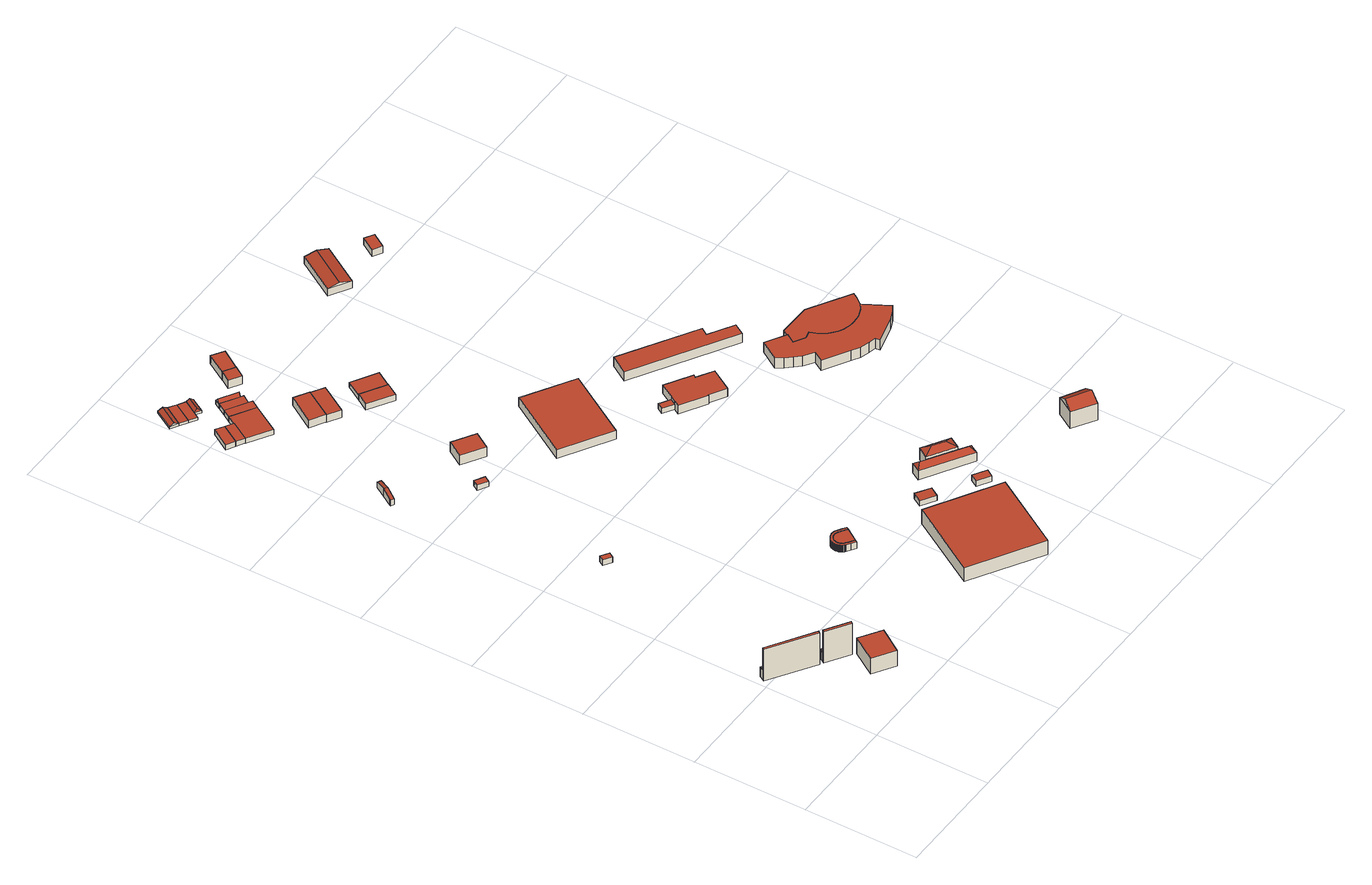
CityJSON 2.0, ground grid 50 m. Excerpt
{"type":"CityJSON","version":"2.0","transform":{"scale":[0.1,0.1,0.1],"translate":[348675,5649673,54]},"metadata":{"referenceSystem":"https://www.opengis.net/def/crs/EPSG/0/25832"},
"CityObjects":{
"building1":{"type":"Building","attributes":{"Gemeindeschluessel":"05315000","Geometrietyp2DReferenz":"3000","function":"51009_1610"},"children":["building1-1","building1-2"]},
"building1-1":{"type":"BuildingPart","attributes":{"roofType":"1000","measuredHeight":4.8},"parents":["building1"],"geometry":[{"type":"Solid","lod":"2","boundaries":[[[[0,1,2,3]],[[4,5,1,0]],[[6,7,5,4]],[[4,0,3,6]],[[1,5,7,2]],[[6,3,2,7]]]],"semantics":{"surfaces":[{"type":"WallSurface"},{"type":"RoofSurface"},{"type":"GroundSurface"},{"type":"ClosureSurface"}],"values":[[0,0,0,1,2,3]]}}]},
"building1-2":{"type":"BuildingPart","attributes":{"roofType":"1000","measuredHeight":16.04},"parents":["building1"],"geometry":[{"type":"MultiSurface","lod":"2","boundaries":[[[8,2,9,10]],[[11,12,7,13]],[[10,9,12,11]],[[13,8,10,11]],[[2,7,12,9]],[[8,13,6,3]],[[7,2,3,6]]],"semantics":{"surfaces":[{"type":"WallSurface"},{"type":"RoofSurface"},{"type":"GroundSurface"},{"type":"ClosureSurface"}],"values":[0,0,0,1,2,0,3]}}]},
"building2":{"type":"Building","attributes":{"Gemeindeschluessel":"05315000","Geometrietyp2DReferenz":"3000","function":"51009_1610"},"children":["building2-1","building2-2"]},
"building2-1":{"type":"BuildingPart","attributes":{"roofType":"2100","measuredHeight":4.98},"parents":["building2"],"geometry":[{"type":"Solid","lod":"2","boundaries":[[[[14,15,16,17]],[[18,19,15,14]],[[20,21,19,18]],[[18,14,17,20]],[[15,19,21,16]],[[20,17,16,21]]]],"semantics":{"surfaces":[{"type":"WallSurface"},{"type":"RoofSurface"},{"type":"GroundSurface"},{"type":"ClosureSurface"}],"values":[[0,0,0,1,2,3]]}}]},
"building2-2":{"type":"BuildingPart","attributes":{"roofType":"1000","measuredHeight":15.88},"parents":["building2"],"geometry":[{"type":"MultiSurface","lod":"2","boundaries":[[[22,16,23,24]],[[25,26,21,27]],[[24,23,26,25]],[[27,22,24,25]],[[16,21,26,23]],[[22,27,20,17]],[[21,16,17,20]]],"semantics":{"surfaces":[{"type":"WallSurface"},{"type":"RoofSurface"},{"type":"GroundSurface"},{"type":"ClosureSurface"}],"values":[0,0,0,1,2,0,3]}}]},
"building3":{"type":"Building","attributes":{"Gemeindeschluessel":"05315000","Geometrietyp2DReferenz":"3000","function":"31001_2000"},"address":[{"country":"Germany","locality":"Köln","thoroughfareNumber":"1435","thoroughfareName":"Venloer Str."}],"children":["building3-1","building3-2"]},
"building3-1":{"type":"BuildingPart","attributes":{"roofType":"1000","measuredHeight":5.32,"storeysAboveGround":1},"parents":["building3"],"geometry":[{"type":"Solid","lod":"2","boundaries":[[[[28,29,30,31]],[[32,33,29,28]],[[31,30,34,35]],[[32,28,31,35]],[[29,33,34,30]],[[32,35,34,33]]]],"semantics":{"surfaces":[{"type":"WallSurface"},{"type":"RoofSurface"},{"type":"GroundSurface"},{"type":"ClosureSurface"}],"values":[[0,0,0,1,2,3]]}}]},
"building3-2":{"type":"BuildingPart","attributes":{"roofType":"1000","measuredHeight":7.94,"storeysAboveGround":1},"address":[{"country":"Germany","locality":"Köln","thoroughfareNumber":"1435","thoroughfareName":"Venloer Str."}],"parents":["building3"],"geometry":[{"type":"MultiSurface","lod":"2","boundaries":[[[36,37,38,39]],[[40,41,37,36]],[[42,43,41,40]],[[36,39,42,40]],[[38,37,41,43]],[[34,33,38,43]],[[42,39,32,35]],[[35,32,33,34]]],"semantics":{"surfaces":[{"type":"WallSurface"},{"type":"RoofSurface"},{"type":"GroundSurface"},{"type":"ClosureSurface"}],"values":[0,0,0,1,2,0,0,3]}}]},
"building4":{"type":"Building","attributes":{"Geometrietyp2DReferenz":"3000","Gemeindeschluessel":"05315000","function":"31001_2523","roofType":"1000","measuredHeight":2.93,"storeysAboveGround":1},"address":[{"country":"Germany","locality":"Köln","thoroughfareNumber":"1435","thoroughfareName":"Venloer Str."}],"geometry":[{"type":"Solid","lod":"2","boundaries":[[[[44,45,46,47]],[[48,49,45,44]],[[50,51,49,48]],[[47,46,51,50]],[[48,44,47,50]],[[45,49,51,46]]]],"semantics":{"surfaces":[{"type":"WallSurface"},{"type":"RoofSurface"},{"type":"GroundSurface"}],"values":[[0,0,0,0,1,2]]}}]},
"building5":{"type":"Building","attributes":{"Geometrietyp2DReferenz":"3000","Gemeindeschluessel":"05315000","function":"51009_1610","roofType":"3100","measuredHeight":4.25},"geometry":[{"type":"Solid","lod":"2","boundaries":[[[[52,53,54,55]],[[56,57,53,52]],[[58,59,57,56]],[[60,61,59,58]],[[62,63,61,60]],[[64,65,63,62]],[[66,67,65,64]],[[55,54,67,66]],[[55,66,64,62,60,52]],[[58,56,52,60]],[[53,57,59,61,63,65,67,54]]]],"semantics":{"surfaces":[{"type":"WallSurface"},{"type":"RoofSurface"},{"type":"GroundSurface"}],"values":[[0,0,0,0,0,0,0,0,1,1,2]]}}]},
"building6":{"type":"Building","attributes":{"Geometrietyp2DReferenz":"3000","Gemeindeschluessel":"05315000","function":"31001_2463","roofType":"9999","measuredHeight":2.51,"storeysAboveGround":1},"address":[{"country":"Germany","locality":"Köln","thoroughfareNumber":"100","thoroughfareName":"Spenrather Weg"}],"geometry":[{"type":"Solid","lod":"2","boundaries":[[[[68,69,70,71]],[[69,72,73,70]],[[68,74,72,69]],[[71,75,74,68]],[[70,73,75,71]],[[72,74,75,73]]]],"semantics":{"surfaces":[{"type":"RoofSurface"},{"type":"WallSurface"},{"type":"GroundSurface"}],"values":[[0,1,1,1,1,2]]}}]},
"building7":{"type":"Building","attributes":{"Geometrietyp2DReferenz":"3000","Gemeindeschluessel":"05315000","function":"31001_2130","roofType":"1000","measuredHeight":2.66,"storeysAboveGround":1},"address":[{"country":"Germany","locality":"Köln","thoroughfareNumber":"9","thoroughfareName":"Spenrather Weg"}],"geometry":[{"type":"Solid","lod":"2","boundaries":[[[[76,77,78,79]],[[80,81,77,76]],[[82,83,81,80]],[[79,78,83,82]],[[80,76,79,82]],[[77,81,83,78]]]],"semantics":{"surfaces":[{"type":"WallSurface"},{"type":"RoofSurface"},{"type":"GroundSurface"}],"values":[[0,0,0,0,1,2]]}}]},
"building8":{"type":"Building","attributes":{"Geometrietyp2DReferenz":"3000","Gemeindeschluessel":"05315000","function":"31001_2463","roofType":"9999","measuredHeight":2.49,"storeysAboveGround":1},"address":[{"country":"Germany","locality":"Köln","thoroughfareNumber":"100","thoroughfareName":"Spenrather Weg"}],"geometry":[{"type":"Solid","lod":"2","boundaries":[[[[84,85,86,69,68]],[[86,87,88,69]],[[85,89,87,86]],[[84,90,89,85]],[[68,91,90,84]],[[69,88,91,68]],[[87,89,90,91,88]]]],"semantics":{"surfaces":[{"type":"RoofSurface"},{"type":"WallSurface"},{"type":"GroundSurface"}],"values":[[0,1,1,1,1,1,2]]}}]},
"building9":{"type":"Building","attributes":{"Geometrietyp2DReferenz":"3000","Gemeindeschluessel":"05315000","function":"31001_2463","roofType":"3100","measuredHeight":2.22,"storeysAboveGround":1},"address":[{"country":"Germany","locality":"Köln","thoroughfareNumber":"100","thoroughfareName":"Spenrather Weg"}],"geometry":[{"type":"Solid","lod":"2","boundaries":[[[[92,93,94,95]],[[96,97,93,92]],[[98,99,97,96]],[[95,94,99,98]],[[92,100,96]],[[98,101,95]],[[95,101,100,92]],[[96,100,101,98]],[[93,97,99,94]]]],"semantics":{"surfaces":[{"type":"WallSurface"},{"type":"RoofSurface"},{"type":"GroundSurface"}],"values":[[0,0,0,0,0,0,1,1,2]]}}]},
"building10":{"type":"Building","attributes":{"Geometrietyp2DReferenz":"3000","Gemeindeschluessel":"05315000","function":"31001_2463","roofType":"9999","measuredHeight":1.11,"storeysAboveGround":1},"address":[{"country":"Germany","locality":"Köln","thoroughfareNumber":"100","thoroughfareName":"Spenrather Weg"}],"geometry":[{"type":"Solid","lod":"2","boundaries":[[[[102,103,95,92]],[[103,104,94,95]],[[102,105,104,103]],[[92,93,105,102]],[[95,94,93,92]],[[104,105,93,94]]]],"semantics":{"surfaces":[{"type":"RoofSurface"},{"type":"WallSurface"},{"type":"GroundSurface"}],"values":[[0,1,1,1,1,2]]}}]},
"building11":{"type":"Building","attributes":{"Geometrietyp2DReferenz":"3000","Gemeindeschluessel":"05315000","function":"51009_1610","roofType":"1000","measuredHeight":3.4},"geometry":[{"type":"Solid","lod":"2","boundaries":[[[[106,107,108,109]],[[110,111,107,106]],[[112,113,111,110]],[[114,115,113,112]],[[116,117,115,114]],[[118,119,117,116]],[[120,121,119,118]],[[122,123,121,120]],[[124,125,123,122]],[[126,127,125,124]],[[128,129,127,126]],[[130,131,129,128]],[[132,133,131,130]],[[134,135,133,132]],[[136,137,135,134]],[[138,139,137,136]],[[140,141,139,138]],[[142,143,141,140]],[[144,145,143,142]],[[146,147,145,144]],[[148,149,147,146]],[[150,151,149,148]],[[152,153,151,150]],[[154,155,153,152]],[[156,157,155,154]],[[158,159,157,156]],[[160,161,159,158]],[[162,163,161,160]],[[164,165,163,162]],[[166,167,165,164]],[[168,169,167,166]],[[170,171,169,168]],[[172,173,171,170]],[[174,175,173,172]],[[176,177,175,174]],[[178,179,177,176]],[[180,181,179,178]],[[182,183,181,180]],[[184,185,183,182]],[[186,187,185,184]],[[188,189,187,186]],[[190,191,189,188]],[[192,193,191,190]],[[194,195,193,192]],[[196,197,195,194]],[[198,199,197,196]],[[200,201,199,198]],[[202,203,201,200]],[[204,205,203,202]],[[206,207,205,204]],[[208,209,207,206]],[[210,211,209,208]],[[212,213,211,210]],[[214,215,213,212]],[[216,217,215,214]],[[218,219,217,216]],[[220,221,219,218]],[[222,223,221,220]],[[224,225,223,222]],[[226,227,225,224]],[[228,229,227,226]],[[230,231,229,228]],[[232,233,231,230]],[[234,235,233,232]],[[236,237,235,234]],[[238,239,237,236]],[[240,241,239,238]],[[242,243,241,240]],[[244,245,243,242]],[[246,247,245,244]],[[248,249,247,246]],[[250,251,249,248]],[[252,253,251,250]],[[254,255,253,252]],[[256,257,255,254]],[[258,259,257,256]],[[260,261,259,258]],[[262,263,261,260]],[[264,265,263,262]],[[266,267,265,264]],[[268,269,267,266]],[[270,271,269,268]],[[272,273,271,270]],[[274,275,273,272]],[[109,108,275,274]],[[272,270,268,266,264,262,260,258,256,254,252,250,248,246,244,242,240,238,236,234,232,230,228,226,224,222,220,218,216,214,212,210,208,206,204,202,200,198,196,194,192,190,188,186,184,182,180,178,176,174,172,170,168,166,164,162,160,158,156,154,152,150,148,146,144,142,140,138,136,134,132,130,128,126,124,122,120,118,116,114,112,110,106,109,274]],[[107,111,113,115,117,119,121,123,125,127,129,131,133,135,137,139,141,143,145,147,149,151,153,155,157,159,161,163,165,167,169,171,173,175,177,179,181,183,185,187,189,191,193,195,197,199,201,203,205,207,209,211,213,215,217,219,221,223,225,227,229,231,233,235,237,239,241,243,245,247,249,251,253,255,257,259,261,263,265,267,269,271,273,275,108]]]],"semantics":{"surfaces":[{"type":"WallSurface"},{"type":"RoofSurface"},{"type":"GroundSurface"}],"values":[[0,0,0,0,0,0,0,0,0,0,0,0,0,0,0,0,0,0,0,0,0,0,0,0,0,0,0,0,0,0,0,0,0,0,0,0,0,0,0,0,0,0,0,0,0,0,0,0,0,0,0,0,0,0,0,0,0,0,0,0,0,0,0,0,0,0,0,0,0,0,0,0,0,0,0,0,0,0,0,0,0,0,0,0,0,1,2]]}}]},
"building12":{"type":"Building","attributes":{"Geometrietyp2DReferenz":"3000","Gemeindeschluessel":"05315000","function":"31001_2000","roofType":"1000","measuredHeight":3.32,"storeysAboveGround":1},"address":[{"country":"Germany","locality":"Köln","thoroughfareNumber":"1435","thoroughfareName":"Venloer Str."}],"geometry":[{"type":"Solid","lod":"2","boundaries":[[[[276,209,213,277]],[[278,205,209,276]],[[279,201,205,278]],[[280,197,201,279]],[[281,193,197,280]],[[282,189,193,281]],[[283,185,189,282]],[[284,181,185,283]],[[285,177,181,284]],[[286,173,177,285]],[[287,169,173,286]],[[288,167,169,287]],[[289,165,167,288]],[[290,163,165,289]],[[291,247,163,290]],[[292,245,247,291]],[[293,243,245,292]],[[294,241,243,293]],[[295,237,241,294]],[[296,233,237,295]],[[297,229,233,296]],[[298,225,229,297]],[[299,221,225,298]],[[300,217,221,299]],[[277,213,217,300]],[[299,298,297,296,295,294,293,292,291,290,289,288,287,286,285,284,283,282,281,280,279,278,276,277,300]],[[209,205,201,197,193,189,185,181,177,173,169,167,165,163,247,245,243,241,237,233,229,225,221,217,213]]]],"semantics":{"surfaces":[{"type":"WallSurface"},{"type":"RoofSurface"},{"type":"GroundSurface"}],"values":[[0,0,0,0,0,0,0,0,0,0,0,0,0,0,0,0,0,0,0,0,0,0,0,0,0,1,2]]}}]},
"building13":{"type":"Building","attributes":{"Geometrietyp2DReferenz":"3000","Gemeindeschluessel":"05315000","function":"31001_2463","roofType":"9999","measuredHeight":2.5,"storeysAboveGround":1},"address":[{"country":"Germany","locality":"Köln","thoroughfareNumber":"100","thoroughfareName":"Spenrather Weg"}],"geometry":[{"type":"Solid","lod":"2","boundaries":[[[[301,302,303,304,305,306]],[[304,307,308,305]],[[303,309,307,304]],[[302,310,309,303]],[[301,311,310,302]],[[306,312,311,301]],[[305,308,312,306]],[[307,309,310,311,312,308]]]],"semantics":{"surfaces":[{"type":"RoofSurface"},{"type":"WallSurface"},{"type":"GroundSurface"}],"values":[[0,1,1,1,1,1,1,2]]}}]},
"building14":{"type":"Building","attributes":{"Geometrietyp2DReferenz":"3000","Gemeindeschluessel":"05315000","function":"31001_2463","roofType":"1000","measuredHeight":1.14,"storeysAboveGround":1},"address":[{"country":"Germany","locality":"Köln","thoroughfareNumber":"100","thoroughfareName":"Spenrather Weg"}],"geometry":[{"type":"Solid","lod":"2","boundaries":[[[[313,314,315,103]],[[316,317,314,313]],[[318,319,317,316]],[[102,320,319,318]],[[103,315,320,102]],[[318,316,313,103,102]],[[314,317,319,320,315]]]],"semantics":{"surfaces":[{"type":"WallSurface"},{"type":"RoofSurface"},{"type":"GroundSurface"}],"values":[[0,0,0,0,0,1,2]]}}]},
"building15":{"type":"Building","attributes":{"Geometrietyp2DReferenz":"3000","Gemeindeschluessel":"05315000","function":"31001_2463","roofType":"5000","measuredHeight":2.25,"storeysAboveGround":1},"address":[{"country":"Germany","locality":"Köln","thoroughfareNumber":"100","thoroughfareName":"Spenrather Weg"}],"geometry":[{"type":"Solid","lod":"2","boundaries":[[[[321,322,323,324]],[[316,317,322,321]],[[313,314,317,316]],[[324,323,314,313]],[[321,325,316]],[[313,326,324]],[[324,326,325,321]],[[316,325,326,313]],[[322,317,314,323]]]],"semantics":{"surfaces":[{"type":"WallSurface"},{"type":"RoofSurface"},{"type":"GroundSurface"}],"values":[[0,0,0,0,1,0,1,1,2]]}}]},
"building16":{"type":"Building","attributes":{"Geometrietyp2DReferenz":"3000","Gemeindeschluessel":"05315000","function":"31001_2463","roofType":"9999","measuredHeight":2.5,"storeysAboveGround":1},"address":[{"country":"Germany","locality":"Köln","thoroughfareNumber":"100","thoroughfareName":"Spenrather Weg"}],"geometry":[{"type":"Solid","lod":"2","boundaries":[[[[302,327,328,329,303]],[[328,330,331,329]],[[327,332,330,328]],[[302,310,332,327]],[[303,309,310,302]],[[329,331,309,303]],[[330,332,310,309,331]]]],"semantics":{"surfaces":[{"type":"RoofSurface"},{"type":"WallSurface"},{"type":"GroundSurface"}],"values":[[0,1,1,1,1,1,2]]}}]},
"building17":{"type":"Building","attributes":{"Geometrietyp2DReferenz":"3000","Gemeindeschluessel":"05315000","function":"51009_1610","roofType":"1000","measuredHeight":4.83},"geometry":[{"type":"Solid","lod":"2","boundaries":[[[[333,334,335,336]],[[337,338,334,333]],[[339,340,338,337]],[[336,335,340,339]],[[337,333,336,339]],[[334,338,340,335]]]],"semantics":{"surfaces":[{"type":"WallSurface"},{"type":"RoofSurface"},{"type":"GroundSurface"}],"values":[[0,0,0,0,1,2]]}}]},
"building18":{"type":"Building","attributes":{"Geometrietyp2DReferenz":"3000","Gemeindeschluessel":"05315000","function":"31001_2463","roofType":"9999","measuredHeight":2.5,"storeysAboveGround":1},"address":[{"country":"Germany","locality":"Köln","thoroughfareNumber":"100","thoroughfareName":"Spenrather Weg"}],"geometry":[{"type":"Solid","lod":"2","boundaries":[[[[328,341,342,343,329]],[[342,344,345,343]],[[341,346,344,342]],[[328,330,346,341]],[[329,331,330,328]],[[343,345,331,329]],[[344,346,330,331,345]]]],"semantics":{"surfaces":[{"type":"RoofSurface"},{"type":"WallSurface"},{"type":"GroundSurface"}],"values":[[0,1,1,1,1,1,2]]}}]},
"building19":{"type":"Building","attributes":{"Geometrietyp2DReferenz":"3000","Gemeindeschluessel":"05315000","function":"31001_2463","roofType":"3100","measuredHeight":3.72,"storeysAboveGround":1},"address":[{"country":"Germany","locality":"Köln","thoroughfareNumber":"100","thoroughfareName":"Spenrather Weg"}],"geometry":[{"type":"Solid","lod":"2","boundaries":[[[[347,348,349,350]],[[351,344,348,347]],[[352,345,344,351]],[[350,349,345,352]],[[347,353,351]],[[352,354,350]],[[350,354,353,347]],[[351,353,354,352]],[[348,344,345,349]]]],"semantics":{"surfaces":[{"type":"WallSurface"},{"type":"RoofSurface"},{"type":"GroundSurface"}],"values":[[0,0,0,0,0,0,1,1,2]]}}]},
"building20":{"type":"Building","attributes":{"Geometrietyp2DReferenz":"3000","Gemeindeschluessel":"05315000","function":"31001_2120","roofType":"1000","measuredHeight":3.82,"storeysAboveGround":1},"address":[{"country":"Germany","locality":"Köln","thoroughfareNumber":"12","thoroughfareName":"Spenrather Weg"}],"geometry":[{"type":"Solid","lod":"2","boundaries":[[[[355,356,357,358]],[[359,360,356,355]],[[361,362,360,359]],[[358,357,362,361]],[[359,355,358,361]],[[356,360,362,357]]]],"semantics":{"surfaces":[{"type":"WallSurface"},{"type":"RoofSurface"},{"type":"GroundSurface"}],"values":[[0,0,0,0,1,2]]}}]},
"building21":{"type":"Building","attributes":{"Geometrietyp2DReferenz":"3000","Gemeindeschluessel":"05315000","function":"31001_2143","roofType":"1000","measuredHeight":7.1,"storeysAboveGround":1},"address":[{"country":"Germany","locality":"Köln","thoroughfareNumber":"1307","thoroughfareName":"Venloer Str."}],"geometry":[{"type":"Solid","lod":"2","boundaries":[[[[363,364,365,366]],[[367,368,364,363]],[[369,370,368,367]],[[366,365,370,369]],[[367,363,366,369]],[[364,368,370,365]]]],"semantics":{"surfaces":[{"type":"WallSurface"},{"type":"RoofSurface"},{"type":"GroundSurface"}],"values":[[0,0,0,0,1,2]]}}]},
"building22":{"type":"Building","attributes":{"Geometrietyp2DReferenz":"3000","Gemeindeschluessel":"05315000","function":"51009_1610","roofType":"1000","measuredHeight":3.72},"geometry":[{"type":"Solid","lod":"2","boundaries":[[[[371,372,373,374]],[[375,376,372,371]],[[377,378,376,375]],[[374,373,378,377]],[[375,371,374,377]],[[372,376,378,373]]]],"semantics":{"surfaces":[{"type":"WallSurface"},{"type":"RoofSurface"},{"type":"GroundSurface"}],"values":[[0,0,0,0,1,2]]}}]},
"building23":{"type":"Building","attributes":{"Geometrietyp2DReferenz":"3000","Gemeindeschluessel":"05315000","function":"51009_1611","roofType":"1000","measuredHeight":4.11},"geometry":[{"type":"Solid","lod":"2","boundaries":[[[[379,380,381,382]],[[383,384,380,379]],[[385,386,384,383]],[[382,381,386,385]],[[383,379,382,385]],[[380,384,386,381]]]],"semantics":{"surfaces":[{"type":"WallSurface"},{"type":"RoofSurface"},{"type":"GroundSurface"}],"values":[[0,0,0,0,1,2]]}}]},
"building24":{"type":"Building","attributes":{"Geometrietyp2DReferenz":"3000","Gemeindeschluessel":"05315000","function":"31001_2010","roofType":"1000","measuredHeight":2.98,"storeysAboveGround":1},"address":[{"country":"Germany","locality":"Köln","thoroughfareNumber":"14","thoroughfareName":"Spenrather Weg"}],"geometry":[{"type":"Solid","lod":"2","boundaries":[[[[387,388,389,390]],[[391,392,388,387]],[[393,394,392,391]],[[390,389,394,393]],[[391,387,390,393]],[[388,392,394,389]]]],"semantics":{"surfaces":[{"type":"WallSurface"},{"type":"RoofSurface"},{"type":"GroundSurface"}],"values":[[0,0,0,0,1,2]]}}]},
"building25":{"type":"Building","attributes":{"Geometrietyp2DReferenz":"3000","Gemeindeschluessel":"05315000","function":"31001_2120","roofType":"1000","measuredHeight":4.15,"storeysAboveGround":1},"address":[{"country":"Germany","locality":"Köln","thoroughfareNumber":"96","thoroughfareName":"Spenrather Weg"}],"geometry":[{"type":"Solid","lod":"2","boundaries":[[[[395,396,397,398]],[[399,400,396,395]],[[401,402,400,399]],[[398,397,402,401]],[[399,395,398,401]],[[396,400,402,397]]]],"semantics":{"surfaces":[{"type":"WallSurface"},{"type":"RoofSurface"},{"type":"GroundSurface"}],"values":[[0,0,0,0,1,2]]}}]},
"building26":{"type":"Building","attributes":{"Geometrietyp2DReferenz":"3000","Gemeindeschluessel":"05315000","function":"31001_2463","roofType":"1000","measuredHeight":2.63,"storeysAboveGround":1},"address":[{"country":"Germany","locality":"Köln","thoroughfareNumber":"1307","thoroughfareName":"Venloer Str."}],"geometry":[{"type":"Solid","lod":"2","boundaries":[[[[403,404,405,406]],[[407,408,404,403]],[[409,410,408,407]],[[406,405,410,409]],[[407,403,406,409]],[[404,408,410,405]]]],"semantics":{"surfaces":[{"type":"WallSurface"},{"type":"RoofSurface"},{"type":"GroundSurface"}],"values":[[0,0,0,0,1,2]]}}]},
"building27":{"type":"Building","attributes":{"Geometrietyp2DReferenz":"3000","Gemeindeschluessel":"05315000","function":"51009_1610","roofType":"1000","measuredHeight":2.47},"geometry":[{"type":"Solid","lod":"2","boundaries":[[[[411,412,413,414]],[[415,416,412,411]],[[417,418,416,415]],[[414,413,418,417]],[[415,411,414,417]],[[412,416,418,413]]]],"semantics":{"surfaces":[{"type":"WallSurface"},{"type":"RoofSurface"},{"type":"GroundSurface"}],"values":[[0,0,0,0,1,2]]}}]},
"building28":{"type":"Building","attributes":{"Geometrietyp2DReferenz":"3000","Gemeindeschluessel":"05315000","function":"31001_2094","roofType":"1000","measuredHeight":4.26,"storeysAboveGround":1},"address":[{"country":"Germany","locality":"Köln","thoroughfareNumber":"7","thoroughfareName":"Spenrather Weg"}],"geometry":[{"type":"Solid","lod":"2","boundaries":[[[[419,420,421,422]],[[423,424,420,419]],[[425,426,424,423]],[[422,421,426,425]],[[423,419,422,425]],[[420,424,426,421]]]],"semantics":{"surfaces":[{"type":"WallSurface"},{"type":"RoofSurface"},{"type":"GroundSurface"}],"values":[[0,0,0,0,1,2]]}}]},
"building29":{"type":"Building","attributes":{"Geometrietyp2DReferenz":"3000","Gemeindeschluessel":"05315000","function":"31001_2463","roofType":"1000","measuredHeight":2.85,"storeysAboveGround":1},"address":[{"country":"Germany","locality":"Köln","thoroughfareNumber":"1307","thoroughfareName":"Venloer Str."}],"geometry":[{"type":"Solid","lod":"2","boundaries":[[[[427,428,429,430]],[[431,432,428,427]],[[433,434,432,431]],[[430,429,434,433]],[[431,427,430,433]],[[428,432,434,429]]]],"semantics":{"surfaces":[{"type":"WallSurface"},{"type":"RoofSurface"},{"type":"GroundSurface"}],"values":[[0,0,0,0,1,2]]}}]},
"building30":{"type":"Building","attributes":{"Gemeindeschluessel":"05315000","Geometrietyp2DReferenz":"3000","function":"31001_1120"},"address":[{"country":"Germany","locality":"Köln","thoroughfareNumber":"1307","thoroughfareName":"Venloer Str."}],"children":["building30-1","building30-2"]},
"building30-1":{"type":"BuildingPart","attributes":{"roofType":"3200","measuredHeight":6.49,"storeysAboveGround":1},"parents":["building30"],"geometry":[{"type":"Solid","lod":"2","boundaries":[[[[435,436,437,438]],[[439,440,436,435]],[[441,440,439]],[[442,443,444,445]],[[446,447,443,442]],[[438,437,447,446]],[[448,442,445,449,441,439,435,450]],[[435,438,450]],[[450,438,446,448]],[[446,442,448]],[[436,440,451,444,443,447,437]],[[441,449,451,440]],[[449,445,444,451]]]],"semantics":{"surfaces":[{"type":"WallSurface"},{"type":"RoofSurface"},{"type":"GroundSurface"},{"type":"ClosureSurface"}],"values":[[0,0,0,0,0,0,1,1,1,1,2,3,3]]}}]},
"building30-2":{"type":"BuildingPart","attributes":{"roofType":"3200","measuredHeight":7.85,"storeysAboveGround":1},"parents":["building30"],"geometry":[{"type":"MultiSurface","lod":"2","boundaries":[[[452,453,440,454]],[[455,456,453,452]],[[457,444,456,455]],[[458,455,452,459]],[[452,454,459]],[[459,454,460,458]],[[460,457,455,458]],[[453,456,444,451,440]],[[457,460,449,445]],[[451,444,445,449]],[[460,454,441,449]],[[440,451,449,441]]],"semantics":{"surfaces":[{"type":"WallSurface"},{"type":"RoofSurface"},{"type":"GroundSurface"},{"type":"ClosureSurface"}],"values":[0,0,0,1,1,1,1,2,0,3,0,3]}}]},
"building31":{"type":"Building","attributes":{"Gemeindeschluessel":"05315000","Geometrietyp2DReferenz":"3000","function":"31001_2080"},"address":[{"country":"Germany","locality":"Köln","thoroughfareNumber":"5","thoroughfareName":"Spenrather Weg"}],"children":["building31-1","building31-2"]},
"building31-1":{"type":"BuildingPart","attributes":{"roofType":"1000","measuredHeight":4.22,"storeysAboveGround":1},"parents":["building31"],"geometry":[{"type":"MultiSurface","lod":"2","boundaries":[[[461,462,463,464]],[[465,466,462,461]],[[467,468,466,465]],[[469,470,471,472]],[[473,474,470,469]],[[475,476,474,473]],[[477,478,476,475]],[[479,480,478,477]],[[464,463,480,479]],[[477,475,473,469,472,467,465,461,464,479]],[[462,466,468,471,470,474,476,478,480,463]],[[467,472,481,482]],[[482,481,471,468]]],"semantics":{"surfaces":[{"type":"WallSurface"},{"type":"RoofSurface"},{"type":"GroundSurface"},{"type":"ClosureSurface"}],"values":[0,0,0,0,0,0,0,0,0,1,2,0,3]}}]},
"building31-2":{"type":"BuildingPart","attributes":{"roofType":"1000","measuredHeight":2.43,"storeysAboveGround":1},"address":[{"country":"Germany","locality":"Köln","thoroughfareNumber":"5","thoroughfareName":"Spenrather Weg"}],"parents":["building31"],"geometry":[{"type":"Solid","lod":"2","boundaries":[[[[481,471,483,484]],[[485,486,468,482]],[[484,483,486,485]],[[482,481,484,485]],[[471,468,486,483]],[[481,482,468,471]]]],"semantics":{"surfaces":[{"type":"WallSurface"},{"type":"RoofSurface"},{"type":"GroundSurface"},{"type":"ClosureSurface"}],"values":[[0,0,0,1,2,3]]}}]},
"building32":{"type":"Building","attributes":{"Geometrietyp2DReferenz":"3000","Gemeindeschluessel":"05315000","function":"31001_2100","roofType":"1000","measuredHeight":4.59,"storeysAboveGround":1},"address":[{"country":"Germany","locality":"Köln","thoroughfareNumber":"3","thoroughfareName":"Spenrather Weg"}],"geometry":[{"type":"Solid","lod":"2","boundaries":[[[[487,488,489,490]],[[491,492,488,487]],[[493,494,492,491]],[[495,496,494,493]],[[497,498,496,495]],[[490,489,498,497]],[[495,493,491,487,490,497]],[[488,492,494,496,498,489]]]],"semantics":{"surfaces":[{"type":"WallSurface"},{"type":"RoofSurface"},{"type":"GroundSurface"}],"values":[[0,0,0,0,0,0,1,2]]}}]},
"building33":{"type":"Building","attributes":{"Geometrietyp2DReferenz":"3000","Gemeindeschluessel":"05315000","function":"31001_2463","roofType":"3100","measuredHeight":4.83,"storeysAboveGround":1},"geometry":[{"type":"Solid","lod":"2","boundaries":[[[[499,500,501,502]],[[503,504,500,499]],[[505,506,504,503]],[[502,501,506,505]],[[499,507,503]],[[505,508,502]],[[502,508,507,499]],[[503,507,508,505]],[[500,504,506,501]]]],"semantics":{"surfaces":[{"type":"WallSurface"},{"type":"RoofSurface"},{"type":"GroundSurface"}],"values":[[0,0,0,0,0,0,1,1,2]]}}]},
"building34":{"type":"Building","attributes":{"Geometrietyp2DReferenz":"3000","Gemeindeschluessel":"05315000","function":"31001_1010","roofType":"3100","measuredHeight":11.57,"storeysAboveGround":2},"address":[{"country":"Germany","locality":"Köln","thoroughfareNumber":"1305a","thoroughfareName":"Venloer Str."}],"geometry":[{"type":"Solid","lod":"2","boundaries":[[[[509,510,511,512]],[[513,514,510,509]],[[515,516,514,513]],[[512,511,516,515]],[[509,517,513]],[[515,518,512]],[[512,518,517,509]],[[513,517,518,515]],[[510,514,516,511]]]],"semantics":{"surfaces":[{"type":"WallSurface"},{"type":"RoofSurface"},{"type":"GroundSurface"}],"values":[[0,0,0,0,0,0,1,1,2]]}}]},
"building35":{"type":"Building","attributes":{"Geometrietyp2DReferenz":"3000","Gemeindeschluessel":"05315000","function":"51009_1610","roofType":"1000","measuredHeight":5.06},"geometry":[{"type":"Solid","lod":"2","boundaries":[[[[519,520,521,522]],[[523,524,520,519]],[[525,526,524,523]],[[527,528,526,525]],[[529,530,528,527]],[[531,532,530,529]],[[533,534,532,531]],[[535,536,534,533]],[[537,538,536,535]],[[539,540,538,537]],[[541,542,540,539]],[[543,544,542,541]],[[545,546,544,543]],[[547,548,546,545]],[[549,550,548,547]],[[551,552,550,549]],[[553,554,552,551]],[[555,556,554,553]],[[557,558,556,555]],[[559,560,558,557]],[[561,562,560,559]],[[563,564,562,561]],[[565,566,564,563]],[[567,568,566,565]],[[569,570,568,567]],[[571,572,570,569]],[[573,574,572,571]],[[522,521,574,573]],[[571,569,567,565,563,561,559,557,555,553,551,549,547,545,543,541,539,537,535,533,531,529,527,525,523,519,522,573]],[[520,524,526,528,530,532,534,536,538,540,542,544,546,548,550,552,554,556,558,560,562,564,566,568,570,572,574,521]]]],"semantics":{"surfaces":[{"type":"WallSurface"},{"type":"RoofSurface"},{"type":"GroundSurface"}],"values":[[0,0,0,0,0,0,0,0,0,0,0,0,0,0,0,0,0,0,0,0,0,0,0,0,0,0,0,0,1,2]]}}]},
"building36":{"type":"Building","attributes":{"Geometrietyp2DReferenz":"3000","Gemeindeschluessel":"05315000","function":"31001_2463","roofType":"1000","measuredHeight":3.36,"storeysAboveGround":1},"geometry":[{"type":"Solid","lod":"2","boundaries":[[[[575,576,577,578]],[[579,580,576,575]],[[581,582,580,579]],[[578,577,582,581]],[[579,575,578,581]],[[576,580,582,577]]]],"semantics":{"surfaces":[{"type":"WallSurface"},{"type":"RoofSurface"},{"type":"GroundSurface"}],"values":[[0,0,0,0,1,2]]}}]},
"building37":{"type":"Building","attributes":{"Geometrietyp2DReferenz":"3000","Gemeindeschluessel":"05315000","function":"31001_2130","roofType":"1000","measuredHeight":3.98,"storeysAboveGround":1},"address":[{"country":"Germany","locality":"Köln","thoroughfareNumber":"1","thoroughfareName":"Spenrather Weg"}],"geometry":[{"type":"Solid","lod":"2","boundaries":[[[[583,584,585,586]],[[587,588,584,583]],[[589,590,588,587]],[[591,592,590,589]],[[593,594,592,591]],[[595,596,594,593]],[[597,598,596,595]],[[599,600,598,597]],[[601,602,600,599]],[[603,604,602,601]],[[605,606,604,603]],[[607,608,606,605]],[[609,610,608,607]],[[611,612,610,609]],[[613,614,612,611]],[[615,616,614,613]],[[617,618,616,615]],[[586,585,618,617]],[[615,613,611,609,607,605,603,601,599,597,595,593,591,589,587,583,586,617]],[[584,588,590,592,594,596,598,600,602,604,606,608,610,612,614,616,618,585]]]],"semantics":{"surfaces":[{"type":"WallSurface"},{"type":"RoofSurface"},{"type":"GroundSurface"}],"values":[[0,0,0,0,0,0,0,0,0,0,0,0,0,0,0,0,0,0,1,2]]}}]}
},
"vertices":[
[37,546,60],[37,546,12],[28,531,12],[28,531,60],[232,418,60],[232,418,12],[222,403,60],[222,403,12],
[28,531,173],[22,522,12],[22,522,173],[216,394,173],[216,394,12],[222,403,173],
[246,408,62],[246,408,13],[236,394,13],[236,394,58],[344,344,62],[344,344,13],[335,329,58],[335,329,13],
[236,394,172],[230,385,13],[230,385,172],[329,320,172],[329,320,13],[335,329,172],
[436,249,67],[436,249,14],[344,310,14],[344,310,67],[434,247,67],[434,247,14],[342,308,14],[342,308,67],
[365,142,93],[365,142,13],[434,247,13],[434,247,93],[274,203,93],[274,203,13],[342,308,93],[342,308,13],
[290,1387,40],[290,1387,11],[255,1409,11],[255,1409,40],[277,1366,40],[277,1366,11],[241,1388,40],[241,1388,11],
[116,2292,58],[116,2292,16],[89,2248,16],[89,2248,47],[145,2341,45],[145,2341,16],[160,2332,45],[160,2332,16],[130,2283,58],[130,2283,16],[100,2235,45],[100,2235,16],[87,2243,45],[87,2243,16],[90,2248,47],[90,2248,16],
[55,2920,37],[104,3001,37],[69,3023,37],[20,2941,37],[104,3001,11],[69,3023,11],[55,2920,11],[20,2941,11],
[401,2018,36],[401,2018,9],[360,2043,9],[360,2043,36],[385,1993,36],[385,1993,9],[344,2017,36],[344,2017,9],
[90,2899,37],[139,2980,37],[138,2981,37],[138,2981,12],[104,3001,12],[139,2980,12],[90,2899,12],[55,2920,12],
[38,3164,22],[38,3164,11],[90,3249,11],[90,3249,22],[4,3184,22],[4,3184,11],[56,3270,22],[56,3270,11],[21,3174,33],[73,3259,33],
[71,3143,22],[123,3228,22],[123,3228,11],[71,3143,11],
[790,698,44],[790,698,10],[789,694,10],[789,694,44],[791,702,44],[791,702,10],[792,705,44],[792,705,10],[793,709,44],[793,709,10],[794,713,44],[794,713,10],[796,716,44],[796,716,10],[798,719,44],[798,719,10],[801,722,44],[801,722,10],[804,725,44],[804,725,10],[806,727,44],[806,727,10],[810,729,44],[810,729,10],[813,731,44],[813,731,10],[816,733,44],[816,733,10],[820,734,44],[820,734,10],[824,735,44],[824,735,10],[827,736,44],[827,736,10],[831,737,44],[831,737,10],[835,737,44],[835,737,10],[839,736,44],[839,736,10],[843,736,44],[843,736,10],[846,735,44],[846,735,10],[850,734,44],[850,734,10],[853,732,44],[853,732,10],[857,731,44],[857,731,10],[860,728,44],[860,728,10],[877,718,44],[877,718,10],[893,707,44],[893,707,10],[887,698,44],[887,698,10],[862,715,44],[862,715,10],[862,714,44],[862,714,10],[853,719,44],[853,719,10],[851,721,44],[851,721,10],[848,722,44],[848,722,10],[845,723,44],[845,723,10],[843,724,44],[843,724,10],[840,725,44],[840,725,10],[837,725,44],[837,725,10],[834,725,44],[834,725,10],[831,725,44],[831,725,10],[828,725,44],[828,725,10],[825,724,44],[825,724,10],[822,723,44],[822,723,10],[820,722,44],[820,722,10],[817,720,44],[817,720,10],[815,719,44],[815,719,10],[812,717,44],[812,717,10],[810,715,44],[810,715,10],[808,713,44],[808,713,10],[807,710,44],[807,710,10],[805,708,44],[805,708,10],[804,705,44],[804,705,10],[803,702,44],[803,702,10],[802,699,44],[802,699,10],[802,696,44],[802,696,10],[801,694,44],[801,694,10],[801,691,44],[801,691,10],[802,688,44],[802,688,10],[802,685,44],[802,685,10],[803,682,44],[803,682,10],[804,679,44],[804,679,10],[805,677,44],[805,677,10],[807,674,44],[807,674,10],[808,672,44],[808,672,10],[810,669,44],[810,669,10],[812,667,44],[812,667,10],[815,666,44],[815,666,10],[817,664,44],[817,664,10],[826,658,44],[826,658,10],[825,657,44],[825,657,10],[850,641,44],[850,641,10],[844,632,44],[844,632,10],[826,644,44],[826,644,10],[809,655,44],[809,655,10],[806,657,44],[806,657,10],[803,660,44],[803,660,10],[800,663,44],[800,663,10],[798,666,44],[798,666,10],[796,669,44],[796,669,10],[794,672,44],[794,672,10],[793,676,44],[793,676,10],[791,679,44],[791,679,10],[790,683,44],[790,683,10],[790,687,44],[790,687,10],[789,691,44],[789,691,10],
[804,705,43],[802,699,43],[807,710,43],[810,715,43],[815,719,43],[820,722,43],[825,724,43],[831,725,43],[837,725,43],[843,724,43],[848,722,43],[853,719,43],[862,714,43],[862,715,43],[887,698,43],[850,641,43],[825,657,43],[826,658,43],[817,664,43],[812,667,43],[808,672,43],[805,677,43],[803,682,43],[802,688,43],[801,694,43],
[191,2836,35],[263,2956,35],[161,3018,35],[138,2981,35],[139,2980,35],[90,2899,35],[138,2981,10],[139,2980,10],[161,3018,10],[263,2956,10],[191,2836,10],[90,2899,10],
[157,3208,22],[157,3208,10],[123,3228,10],[121,3148,22],[121,3148,10],[105,3122,22],[105,3122,10],[71,3143,10],
[147,3132,22],[147,3132,10],[183,3192,10],[183,3192,22],[137,3146,33],[170,3200,33],
[284,2990,35],[269,3000,35],[182,3053,35],[269,3000,10],[182,3053,10],[284,2990,10],
[569,2163,57],[569,2163,9],[473,2223,9],[473,2223,57],[525,2092,57],[525,2092,9],[429,2152,57],[429,2152,9],
[291,3035,35],[280,3041,35],[204,3088,35],[280,3041,10],[204,3088,10],[291,3035,10],
[296,3067,27],[296,3067,10],[219,3114,10],[219,3114,27],[280,3041,27],[204,3088,27],[288,3054,47],[212,3101,47],
[432,2828,48],[432,2828,10],[370,2866,10],[370,2866,48],[358,2706,48],[358,2706,10],[295,2744,48],[295,2744,10],
[1394,317,84],[1394,317,13],[1092,499,13],[1092,499,84],[1205,3,84],[1205,3,13],[904,185,84],[904,185,13],
[487,2794,46],[487,2794,9],[432,2828,9],[432,2828,46],[413,2672,46],[413,2672,9],[358,2706,46],[358,2706,9],
[395,3136,53],[395,3136,12],[345,3167,12],[345,3167,53],[365,3088,53],[365,3088,12],[315,3119,53],[315,3119,12],
[640,2608,36],[640,2608,6],[533,2673,6],[533,2673,36],[607,2554,36],[607,2554,6],[500,2619,36],[500,2619,6],
[450,3221,51],[450,3221,10],[399,3254,10],[399,3254,51],[395,3136,51],[395,3136,10],[345,3167,51],[345,3167,10],
[1262,563,35],[1262,563,9],[1201,601,9],[1201,601,35],[1236,522,35],[1236,522,9],[1175,560,35],[1175,560,9],
[681,2676,32],[681,2676,7],[574,2741,7],[574,2741,32],[640,2608,32],[640,2608,7],[533,2673,32],[533,2673,7],
[1037,2009,58],[1037,2009,15],[823,2139,15],[823,2139,58],[866,1728,58],[866,1728,15],[652,1858,58],[652,1858,15],
[1460,438,37],[1460,438,8],[1404,473,8],[1404,473,37],[1440,406,37],[1440,406,8],[1384,441,37],[1384,441,8],
[1321,686,53],[1321,686,9],[1296,646,9],[1296,646,53],[1367,657,52],[1367,657,9],[1367,657,53],[1528,555,53],[1528,555,9],[1481,587,9],[1481,587,51],[1505,515,53],[1505,515,9],[1500,545,73],[1480,585,53],[1325,656,73],[1480,585,9],
[1396,702,67],[1396,702,9],[1367,657,67],[1508,632,67],[1508,632,9],[1481,587,67],[1464,628,87],[1412,661,87],[1480,585,67],
[1221,1539,59],[1221,1539,17],[1224,1544,17],[1224,1544,59],[1111,1607,59],[1111,1607,17],[1126,1631,59],[1126,1631,17],[1178,1718,59],[1178,1718,17],[1142,1658,17],[1142,1658,59],[1289,1650,59],[1289,1650,17],[1281,1638,59],[1281,1638,17],[1351,1596,59],[1351,1596,17],[1294,1502,59],[1294,1502,17],[1142,1658,42],[1126,1631,42],
[1095,1686,17],[1095,1686,42],[1078,1660,42],[1078,1660,17],
[1525,1765,61],[1525,1765,15],[1207,1959,15],[1207,1959,61],[1505,1733,61],[1505,1733,15],[1611,1668,61],[1611,1668,15],[1582,1620,61],[1582,1620,15],[1159,1879,61],[1159,1879,15],
[1048,3033,45],[1048,3033,10],[1154,3206,10],[1154,3206,45],[960,3086,45],[960,3086,10],[1066,3260,45],[1066,3260,10],[1004,3060,58],[1110,3233,58],
[1991,337,98],[1991,337,14],[1893,392,14],[1893,392,98],[1944,254,98],[1944,254,14],[1846,314,98],[1846,314,14],[1968,295,129],[1870,353,129],
[1667,1471,65],[1667,1471,14],[1581,1524,14],[1581,1524,65],[1643,1432,65],[1643,1432,14],[1690,1403,65],[1690,1403,14],[1722,1411,65],[1722,1411,14],[1736,1375,65],[1736,1375,14],[1758,1344,65],[1758,1344,14],[1788,1319,65],[1788,1319,14],[1807,1309,65],[1807,1309,14],[1841,1300,65],[1841,1300,14],[1862,1298,65],[1862,1298,14],[1901,1302,65],[1901,1302,14],[1937,1316,65],[1937,1316,14],[1960,1333,65],[1960,1333,14],[2020,1224,65],[2020,1224,14],[1994,1209,65],[1994,1209,14],[1951,1190,65],[1951,1190,14],[1831,1160,65],[1831,1160,14],[1827,1180,65],[1827,1180,14],[1795,1186,65],[1795,1186,14],[1756,1199,65],[1756,1199,14],[1720,1219,65],[1720,1219,14],[1611,1285,65],[1611,1285,14],[1638,1329,65],[1638,1329,14],[1597,1358,65],[1597,1358,14],[1572,1382,65],[1572,1382,14],[1549,1410,65],[1549,1410,14],[1529,1441,65],[1529,1441,14],
[1318,3106,42],[1318,3106,8],[1279,3129,8],[1279,3129,42],[1279,3043,42],[1279,3043,8],[1240,3066,42],[1240,3066,8],
[1686,1501,56],[1686,1501,16],[1667,1471,16],[1667,1471,56],[1829,1498,56],[1829,1498,16],[2005,1391,56],[2005,1391,16],[1992,1369,56],[1992,1369,16],[1968,1339,56],[1968,1339,16],[1960,1333,56],[1960,1333,16],[1937,1316,56],[1937,1316,16],[1901,1302,56],[1901,1302,16],[1862,1298,56],[1862,1298,16],[1841,1300,56],[1841,1300,16],[1807,1309,56],[1807,1309,16],[1788,1319,56],[1788,1319,16],[1758,1344,56],[1758,1344,16],[1736,1375,56],[1736,1375,16],[1722,1411,56],[1722,1411,16],[1690,1403,56],[1690,1403,16],[1643,1432,56],[1643,1432,16]
]}
